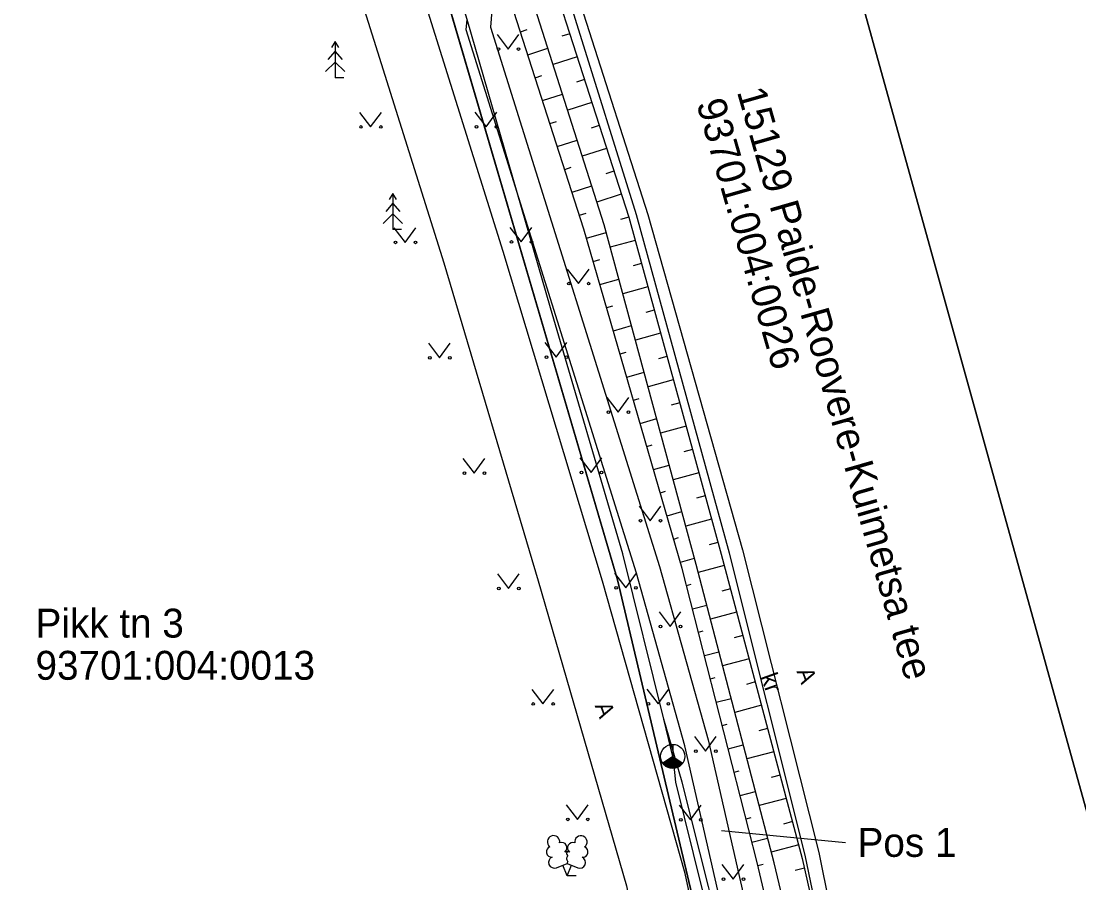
# Model space of a CAD drawing. Extents: x 583737 to 583842, y 6528594 to 6528861.
# Drawn here: x 583760.31 to 583804.22, y 6528775.28 to 6528811.06 of the extents above; entities that cross this region are included whole.
import ezdxf

# ---------------------------------------------------------------- set-up
doc = ezdxf.new("R2010")
doc.units = 0
for name, color, linetype in [('HALJASTUS', 7, 'Continuous'), ('KASUTUSALA', 7, 'Continuous'), ('PIIR', 7, 'Continuous'), ('PR_SIDE', 7, 'Continuous'), ('PUU', 7, 'Continuous'), ('RELJEEF', 7, 'Continuous'), ('SIKAEV', 7, 'Continuous'), ('SITRASS', 7, 'Continuous'), ('TEE', 7, 'Continuous'), ('VORMISTUS', 7, 'Continuous')]:
    doc.layers.add(name, color=color, linetype=linetype)

msp = doc.modelspace()

# ---------------------------------------------------------------- linework, layer by layer
at = {"layer": 'HALJASTUS'}
for p, q in [((583780.068, 6528810.506), (583780.532, 6528809.899)), ((583780.532, 6528809.899), (583780.977, 6528810.506)), ((583774.357, 6528807.271), (583774.82, 6528806.664)), ((583774.82, 6528806.664), (583775.266, 6528807.271)), ((583779.147, 6528807.281), (583779.611, 6528806.674)), ((583779.611, 6528806.674), (583780.056, 6528807.281)), ((583775.787, 6528802.479), (583776.25, 6528801.873)), ((583776.25, 6528801.873), (583776.696, 6528802.479)), ((583780.601, 6528802.497), (583781.064, 6528801.89)), ((583781.064, 6528801.89), (583781.51, 6528802.497)), ((583782.978, 6528800.767), (583783.441, 6528800.161)), ((583783.441, 6528800.161), (583783.887, 6528800.767)), ((583777.217, 6528797.688), (583777.681, 6528797.082)), ((583777.681, 6528797.082), (583778.126, 6528797.688)), ((583782.055, 6528797.713), (583782.518, 6528797.106)), ((583782.518, 6528797.106), (583782.964, 6528797.713)), ((583784.626, 6528795.427), (583785.089, 6528794.821)), ((583785.089, 6528794.821), (583785.535, 6528795.427)), ((583778.648, 6528792.897), (583779.111, 6528792.291)), ((583779.111, 6528792.291), (583779.557, 6528792.897)), ((583783.508, 6528792.929), (583783.972, 6528792.322)), ((583783.972, 6528792.322), (583784.417, 6528792.929)), ((583785.96, 6528790.925), (583786.424, 6528790.318)), ((583786.424, 6528790.318), (583786.869, 6528790.925)), ((583780.078, 6528788.106), (583780.541, 6528787.5)), ((583780.541, 6528787.5), (583780.987, 6528788.106)), ((583784.942, 6528788.139), (583785.405, 6528787.532)), ((583785.405, 6528787.532), (583785.851, 6528788.139)), ((583786.791, 6528786.534), (583787.254, 6528785.927)), ((583787.254, 6528785.927), (583787.7, 6528786.534)), ((583781.508, 6528783.315), (583781.972, 6528782.709)), ((583781.972, 6528782.709), (583782.417, 6528783.315)), ((583786.285, 6528783.323), (583786.749, 6528782.716)), ((583786.749, 6528782.716), (583787.194, 6528783.323)), ((583788.256, 6528781.357), (583788.72, 6528780.751)), ((583788.72, 6528780.751), (583789.165, 6528781.357)), ((583782.939, 6528778.524), (583783.402, 6528777.918)), ((583783.402, 6528777.918), (583783.848, 6528778.524)), ((583787.629, 6528778.507), (583788.092, 6528777.9)), ((583788.092, 6528777.9), (583788.538, 6528778.507)), ((583789.401, 6528776.043), (583789.864, 6528775.437)), ((583789.864, 6528775.437), (583790.31, 6528776.043))]:
    msp.add_line(p, q, dxfattribs=at)
for centre in [(583780.131, 6528809.899), (583780.96, 6528809.899), (583774.419, 6528806.664), (583775.248, 6528806.664), (583779.209, 6528806.674), (583780.038, 6528806.674), (583775.849, 6528801.873), (583776.678, 6528801.873), (583780.663, 6528801.89), (583781.492, 6528801.89), (583783.04, 6528800.161), (583783.869, 6528800.161), (583777.28, 6528797.082), (583778.108, 6528797.082), (583782.117, 6528797.106), (583782.946, 6528797.106), (583784.688, 6528794.821), (583785.517, 6528794.821), (583778.71, 6528792.291), (583779.539, 6528792.291), (583783.571, 6528792.322), (583784.4, 6528792.322), (583786.023, 6528790.318), (583786.851, 6528790.318), (583785.004, 6528787.532), (583785.833, 6528787.532), (583780.14, 6528787.5), (583780.969, 6528787.5), (583786.853, 6528785.927), (583787.682, 6528785.927), (583781.571, 6528782.709), (583782.399, 6528782.709), (583786.348, 6528782.716), (583787.176, 6528782.716), (583788.319, 6528780.751), (583789.147, 6528780.751), (583783.001, 6528777.918), (583783.83, 6528777.918), (583787.691, 6528777.9), (583788.52, 6528777.9), (583789.463, 6528775.437), (583790.292, 6528775.437)]:
    msp.add_circle(centre, 0.055, dxfattribs=at)
at = {"layer": 'KASUTUSALA'}
msp.add_lwpolyline([(583779.896, 6528812.037), (583779.798, 6528810.806), (583786.809, 6528788.423), (583788.83, 6528781.216), (583792.153, 6528766.628), (583792.873, 6528758.39), (583792.767, 6528757.594), (583791.193, 6528757.805), (583790.501, 6528762.554), (583789.61, 6528768.67), (583785.06, 6528787.86), (583777.93, 6528812.194)], close=True, dxfattribs=at)
at = {"layer": 'PIIR'}
for points in [[(583770.822, 6528836.305), (583773.02, 6528828.95), (583785.06, 6528787.86), (583789.61, 6528768.67), (583791.23, 6528757.55), (583791.84, 6528747.49), (583791.5, 6528739.28), (583790.62, 6528731.33), (583790.616, 6528731.305)], [(583808.558, 6528731.305), (583810.03, 6528742.19), (583810.14, 6528747.85), (583809.49, 6528755.51), (583808.24, 6528764.36), (583805.25, 6528775.68), (583788.423, 6528836.305)], [(583788.423, 6528836.305), (583805.25, 6528775.68), (583830.738, 6528780.473)], [(583748.238, 6528749.607), (583791.84, 6528747.49), (583791.23, 6528757.55), (583789.61, 6528768.67), (583785.06, 6528787.86), (583773.02, 6528828.95), (583748.238, 6528829.95)]]:
    msp.add_lwpolyline(points, dxfattribs=at)
at = {"layer": 'PR_SIDE'}
msp.add_lwpolyline([(583791.776, 6528757.727), (583791.868, 6528758.413), (583791.163, 6528766.473), (583787.861, 6528780.971), (583785.851, 6528788.139), (583778.786, 6528810.693), (583778.82, 6528811.12)], dxfattribs=at)
at = {"layer": 'PUU'}
for p, q in [((583773.348, 6528810.211), (583773.198, 6528809.961)), ((583773.498, 6528809.961), (583773.348, 6528810.211)), ((583773.348, 6528810.211), (583773.348, 6528808.711)), ((583773.348, 6528809.811), (583773.048, 6528809.461)), ((583773.648, 6528809.461), (583773.348, 6528809.811)), ((583773.348, 6528809.361), (583772.948, 6528808.961)), ((583773.748, 6528808.961), (583773.348, 6528809.361)), ((583773.708, 6528808.711), (583773.348, 6528808.711)), ((583775.745, 6528803.904), (583775.595, 6528803.654)), ((583775.895, 6528803.654), (583775.745, 6528803.904)), ((583775.745, 6528803.904), (583775.745, 6528802.404)), ((583775.745, 6528803.504), (583775.446, 6528803.154)), ((583776.046, 6528803.154), (583775.745, 6528803.504)), ((583775.745, 6528803.054), (583775.345, 6528802.654)), ((583776.145, 6528802.654), (583775.745, 6528803.054)), ((583776.105, 6528802.404), (583775.745, 6528802.404)), ((583782.53, 6528775.909), (583782.975, 6528776.084)), ((583782.97, 6528775.573), (583782.795, 6528776.014)), ((583782.97, 6528775.573), (583783.15, 6528776.014)), ((583782.975, 6528776.084), (583783.415, 6528775.904)), ((583783.35, 6528775.573), (583782.97, 6528775.573))]:
    msp.add_line(p, q, dxfattribs=at)
msp.add_lwpolyline([(583782.975, 6528776.579), (583782.954, 6528776.504), (583782.954, 6528776.484), (583782.965, 6528776.454), (583782.985, 6528776.419), (583782.99, 6528776.399), (583782.975, 6528776.363), (583782.949, 6528776.314), (583782.945, 6528776.289), (583782.949, 6528776.274), (583782.959, 6528776.244), (583782.995, 6528776.184), (583783, 6528776.164), (583782.995, 6528776.144), (583782.98, 6528776.109), (583782.975, 6528776.084)], dxfattribs=at)
for centre, radius, start, end in [((583782.412, 6528776.988), 0.256, 111.5027, 232.5173), ((583782.412, 6528776.988), 0.256, 350.4856, 111.5002), ((583783.548, 6528776.979), 0.256, 67.6168, 188.6314), ((583783.548, 6528776.979), 0.256, 306.5997, 67.6143), ((583782.339, 6528776.576), 0.224, 111.4304, 274.4987), ((583782.747, 6528776.737), 0.224, 308.5041, 111.5725), ((583783.21, 6528776.733), 0.225, 67.7016, 230.5126), ((583783.616, 6528776.566), 0.224, 264.6183, 67.6866), ((583782.443, 6528776.132), 0.237, 111.5014, 291.5004), ((583782.974, 6528776.341), 0.237, 66.7655, 111.5015), ((583783.504, 6528776.124), 0.237, 247.6166, 67.6155)]:
    msp.add_arc(centre, radius, start, end, dxfattribs=at)
at = {"layer": 'RELJEEF'}
for p, q in [((583781.036, 6528810.615), (583781.315, 6528810.705)), ((583783.081, 6528810.535), (583782.749, 6528810.428)), ((583781.342, 6528809.663), (583782.177, 6528809.931)), ((583783.387, 6528809.583), (583782.39, 6528809.262)), ((583781.649, 6528808.711), (583781.926, 6528808.8)), ((583783.694, 6528808.631), (583783.36, 6528808.524)), ((583781.955, 6528807.759), (583782.784, 6528808.026)), ((583784, 6528807.679), (583782.998, 6528807.357)), ((583782.261, 6528806.807), (583782.537, 6528806.896)), ((583784.306, 6528806.728), (583783.971, 6528806.62)), ((583782.568, 6528805.855), (583783.392, 6528806.121)), ((583784.613, 6528805.776), (583783.606, 6528805.452)), ((583782.874, 6528804.903), (583783.148, 6528804.992)), ((583784.919, 6528804.824), (583784.582, 6528804.715)), ((583783.18, 6528803.951), (583784, 6528804.215)), ((583785.225, 6528803.872), (583784.214, 6528803.546)), ((583783.486, 6528802.999), (583783.759, 6528803.087)), ((583785.531, 6528802.92), (583785.189, 6528802.826)), ((583783.782, 6528802.044), (583784.602, 6528802.282)), ((583785.796, 6528801.955), (583784.767, 6528801.673)), ((583784.06, 6528801.084), (583784.328, 6528801.161)), ((583786.06, 6528800.991), (583785.716, 6528800.897)), ((583784.338, 6528800.123), (583785.124, 6528800.351)), ((583786.325, 6528800.027), (583785.289, 6528799.743)), ((583784.617, 6528799.163), (583784.873, 6528799.237)), ((583786.589, 6528799.062), (583786.243, 6528798.967)), ((583784.895, 6528798.202), (583785.647, 6528798.42)), ((583786.854, 6528798.098), (583785.812, 6528797.812)), ((583785.174, 6528797.242), (583785.419, 6528797.313)), ((583787.118, 6528797.133), (583786.77, 6528797.038)), ((583785.452, 6528796.281), (583786.17, 6528796.489)), ((583787.383, 6528796.169), (583786.334, 6528795.882)), ((583785.73, 6528795.321), (583785.964, 6528795.389)), ((583787.647, 6528795.205), (583787.297, 6528795.109)), ((583786.009, 6528794.36), (583786.693, 6528794.559)), ((583787.912, 6528794.24), (583786.857, 6528793.951)), ((583786.287, 6528793.4), (583786.509, 6528793.464)), ((583788.176, 6528793.276), (583787.824, 6528793.179)), ((583786.566, 6528792.439), (583787.215, 6528792.628)), ((583788.441, 6528792.311), (583787.38, 6528792.02)), ((583786.844, 6528791.479), (583787.055, 6528791.54)), ((583788.705, 6528791.347), (583788.351, 6528791.25)), ((583787.122, 6528790.519), (583787.738, 6528790.697)), ((583788.97, 6528790.383), (583787.902, 6528790.09)), ((583787.401, 6528789.558), (583787.6, 6528789.616)), ((583789.234, 6528789.418), (583788.877, 6528789.32)), ((583787.679, 6528788.598), (583788.261, 6528788.766)), ((583789.495, 6528788.453), (583788.42, 6528788.166)), ((583787.935, 6528787.631), (583788.13, 6528787.681)), ((583789.753, 6528787.487), (583789.393, 6528787.391)), ((583788.181, 6528786.662), (583788.773, 6528786.812)), ((583790.011, 6528786.52), (583788.925, 6528786.231)), ((583788.428, 6528785.693), (583788.627, 6528785.743)), ((583790.268, 6528785.554), (583789.904, 6528785.457)), ((583788.675, 6528784.724), (583789.278, 6528784.877)), ((583790.526, 6528784.588), (583789.429, 6528784.296)), ((583788.921, 6528783.754), (583789.124, 6528783.806)), ((583790.783, 6528783.622), (583790.416, 6528783.524)), ((583789.168, 6528782.785), (583789.782, 6528782.942)), ((583791.041, 6528782.655), (583789.934, 6528782.36)), ((583789.415, 6528781.816), (583789.621, 6528781.869)), ((583791.299, 6528781.689), (583790.928, 6528781.59)), ((583789.661, 6528780.847), (583790.287, 6528781.006)), ((583791.556, 6528780.723), (583790.438, 6528780.425)), ((583789.908, 6528779.878), (583790.118, 6528779.932)), ((583791.814, 6528779.757), (583791.439, 6528779.657)), ((583790.155, 6528778.909), (583790.791, 6528779.071)), ((583792.071, 6528778.79), (583790.943, 6528778.49)), ((583790.401, 6528777.94), (583790.616, 6528777.994)), ((583792.329, 6528777.824), (583791.951, 6528777.724)), ((583790.648, 6528776.971), (583791.296, 6528777.136)), ((583792.587, 6528776.858), (583791.448, 6528776.554)), ((583790.893, 6528776.001), (583791.112, 6528776.053)), ((583792.828, 6528775.888), (583792.445, 6528775.802))]:
    msp.add_line(p, q, dxfattribs=at)
for points in [[(583793.591, 6528751.297), (583793.809, 6528760.603), (583792.921, 6528767.355), (583790.864, 6528776.122), (583787.757, 6528788.329), (583783.671, 6528802.425), (583778.738, 6528817.759), (583777.778, 6528819.427), (583778.416, 6528820.188), (583779.414, 6528820.348), (583780.21, 6528819.457), (583785.53, 6528802.925), (583789.368, 6528788.932), (583792.736, 6528776.296), (583794.664, 6528767.701), (583795.693, 6528760.345), (583796.015, 6528752.957), (583795.979, 6528750.475), (583795.774, 6528749.639), (583794.963, 6528749.286), (583793.843, 6528749.378), (583793.591, 6528751.297)], [(583794.839, 6528749.916), (583794.835, 6528752.705), (583794.672, 6528760.291), (583793.615, 6528767.524), (583791.564, 6528776.108), (583788.334, 6528788.497), (583784.517, 6528802.595), (583779.695, 6528817.709), (583779.089, 6528819.403)]]:
    msp.add_lwpolyline(points, dxfattribs=at)
at = {"layer": 'SIKAEV'}
for p, q in [((583787.357, 6528781.033), (583787.357, 6528780.533)), ((583787.357, 6528780.533), (583786.942, 6528780.258)), ((583787.357, 6528780.533), (583787.772, 6528780.258))]:
    msp.add_line(p, q, dxfattribs=at)
msp.add_circle((583787.357, 6528780.533), 0.5, dxfattribs=at)
for radius in [0.475, 0.45, 0.425, 0.4, 0.375, 0.35, 0.325, 0.3, 0.275, 0.25, 0.225, 0.2, 0.175, 0.15, 0.125, 0.1, 0.075, 0.05]:
    msp.add_arc((583787.357, 6528780.533), radius, 213.5305, 326.4695, dxfattribs=at)
at = {"layer": 'SITRASS'}
for points in [[(583787.357, 6528780.533), (583786.989, 6528782.082), (583785.29, 6528788.94), (583782.29, 6528799.16), (583778.82, 6528811.12), (583776.219, 6528819.715), (583775.789, 6528821.543)], [(583791.776, 6528757.727), (583791.577, 6528760.11), (583790.921, 6528766.499), (583789.745, 6528771.667), (583789.325, 6528773.192), (583788.84, 6528775.128), (583787.744, 6528779.46), (583786.989, 6528782.082)], [(583787.357, 6528780.533), (583787.469, 6528779.459), (583788.569, 6528775.048), (583789.055, 6528773.136), (583789.925, 6528769.812), (583790.559, 6528766.467), (583791.301, 6528760.139), (583791.776, 6528757.727)]]:
    msp.add_lwpolyline(points, dxfattribs=at)
at = {"layer": 'TEE'}
for points in [[(583771.304, 6528821.519), (583774.256, 6528812.48), (583777.852, 6528801.018), (583781.778, 6528787.823), (583785.442, 6528775.165), (583786.916, 6528767.793), (583788.082, 6528761.323), (583788.644, 6528755.398), (583788.875, 6528749.03), (583788.707, 6528747.959), (583787.944, 6528747.863), (583786.76, 6528747.732)], [(583796.986, 6528751.794), (583796.618, 6528750.949), (583796.142, 6528750.106), (583795.774, 6528749.639), (583795.185, 6528749.094), (583794.052, 6528748.367), (583792.496, 6528747.928), (583791.511, 6528748.104), (583791.411, 6528749.13), (583791.381, 6528752.811), (583790.674, 6528760.74), (583789.699, 6528767.117), (583787.881, 6528775.672), (583784.445, 6528787.807), (583780.326, 6528801.5), (583774.027, 6528821.605)], [(583796.618, 6528750.949), (583796.757, 6528751.982), (583796.008, 6528760.338), (583794.664, 6528767.701), (583792.854, 6528776.435), (583789.711, 6528788.973), (583785.852, 6528803.013), (583780.784, 6528819.254), (583780.984, 6528819.71)], [(583780.984, 6528819.71), (583786.326, 6528803.035), (583790.252, 6528789.103), (583793.42, 6528776.546), (583795.199, 6528767.742), (583796.31, 6528760.464), (583796.986, 6528751.794)]]:
    msp.add_lwpolyline(points, dxfattribs=at)
at = {"layer": 'VORMISTUS'}
msp.add_line((583789.377, 6528777.449), (583794.532, 6528776.962), dxfattribs=at)

# ---------------------------------------------------------------- texts
at = {"layer": 'PIIR'}
for s, p in [('15129 Paide-Roovere-Kuimetsa tee', (583790.015, 6528808.134)), ('93701:004:0026', (583788.333, 6528807.653))]:
    msp.add_text(s, height=1.2, rotation=285.9737, dxfattribs=at).set_placement(p)
for s, p in [('Pikk tn 3', (583760.91, 6528785.464)), ('93701:004:0013', (583760.91, 6528783.714))]:
    msp.add_text(s, height=1.2, dxfattribs=at).set_placement(p)
at = {"layer": 'TEE'}
for s, rotation, p in [('A', 290.2345, (583792.487, 6528784.071)), ('kr', 289.6891, (583790.996, 6528783.851)), ('A', 290.5359, (583784.113, 6528782.645))]:
    msp.add_text(s, height=0.7, rotation=rotation, dxfattribs=at).set_placement(p)
at = {"layer": 'VORMISTUS'}
msp.add_text('Pos 1', height=1.2, dxfattribs=at).set_placement((583795.032, 6528776.362))

doc.saveas('drawing.dxf')
